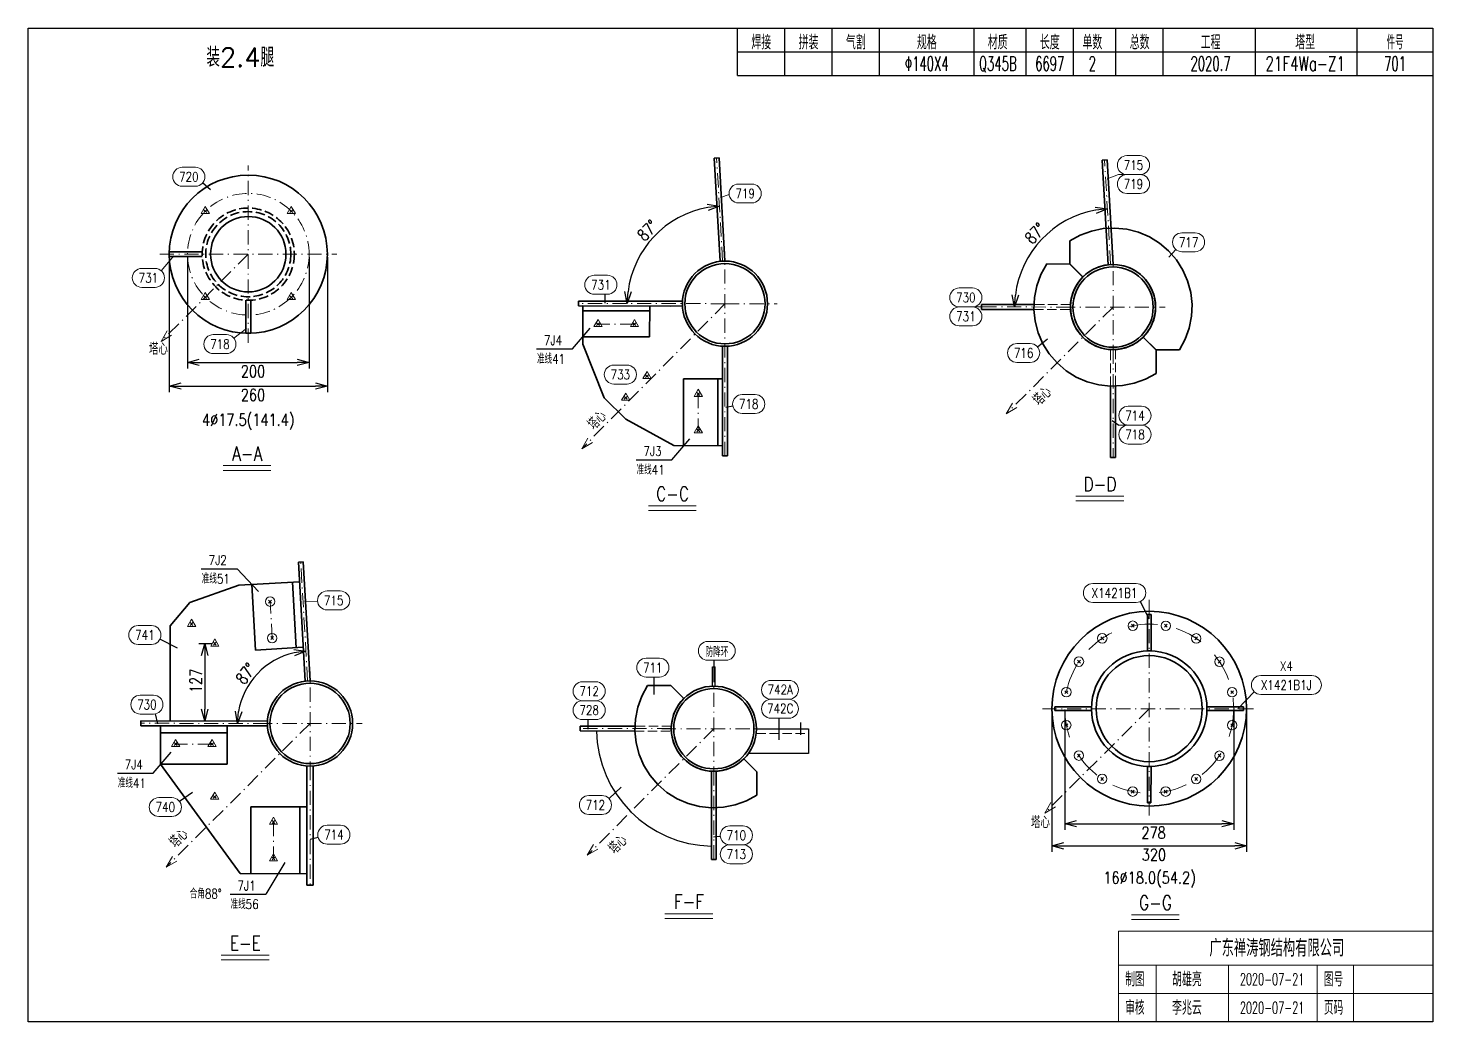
# Model space of a CAD drawing. Extents: x 1310 to 15542, y -76 to 8381.
# Drawn here: x 1833.4 to 2130.4, y 2203.8 to 2413.8 of the extents above; entities that cross this region are included whole.
import ezdxf
from ezdxf.enums import TextEntityAlignment as Align

# ---------------------------------------------------------------- set-up
doc = ezdxf.new("R2010")
doc.units = 0
doc.header["$MEASUREMENT"] = 0
for name, pattern in [('一点画线', [5.2, 3, -1, 0.2, -1]), ('虚线', [2.75, 2, -0.75]), ('长虚线', [10, 6, -4])]:
    doc.linetypes.add(name, pattern=pattern)
doc.layers.get('0').update_dxf_attribs({"linetype": 'CONTINUOUS', "lineweight": 25})
doc.layers.get('Defpoints').update_dxf_attribs({"linetype": 'CONTINUOUS'})
doc.layers.add('4', color=7, linetype='CONTINUOUS', lineweight=25)
doc.layers.add('5', color=7, linetype='CONTINUOUS', lineweight=25)
doc.styles.add('DimFont', font='simplex.shx', dxfattribs={"width": 0.8, "bigfont": 'gbhzfs.shx'})
doc.styles.get("Standard").update_dxf_attribs({"font": 'simplex.shx', "width": 0.7, "height": 3, "bigfont": 'gbhzfs.shx'})
doc.dimstyles.new('DHDxfDimStyleOpen30', dxfattribs={"dimtxt": 2.5, "dimasz": 2.5, "dimexe": 1.25, "dimexo": 0.625, "dimtad": 2, "dimtxsty": 'DimFont', "dimblk": 'OPEN30', "dimblk1": 'OPEN30', "dimblk2": 'OPEN30', "dimcen": 2.5, "dimadec": 0, "dimazin": 0, "dimtfac": 1, "dimtmove": 0, "dimatfit": 3, "dimfxl": 0, "dimarcsym": 0})

# ---------------------------------------------------------------- blocks, each defined once
blk = doc.blocks.new('板孔17.5')
at = {"layer": '5', "color": 7, "linetype": 'Continuous', "lineweight": 13}
for p, q in [((0, 1), (-0.866, -0.5)), ((-0.3, -0.3), (0.3, 0.3)), ((0.3, -0.3), (-0.3, 0.3)), ((0.866, -0.5), (0, 1)), ((-0.866, -0.5), (0.866, -0.5))]:
    blk.add_line(p, q, dxfattribs=at)
at = {"layer": '5', "color": 7, "linetype": 'Continuous', "lineweight": 0}
blk.add_circle((0, 0), 0.1, dxfattribs=at)
blk = doc.blocks.new('_OPEN30')
at = {"color": 0, "linetype": 'ByBlock', "lineweight": -2}
for p, q in [((-1, 0.27), (0, 0)), ((0, 0), (-1, -0.27)), ((0, 0), (-1, 0))]:
    blk.add_line(p, q, dxfattribs=at)
blk = doc.blocks.new('*D154')
at = {"layer": '5', "color": 134, "linetype": 'Continuous', "lineweight": -2}
for p, q in [((1863.26, 2365.4), (1863.26, 2336.9)), ((1896.69, 2365.4), (1896.69, 2336.9)), ((1865.76, 2338.15), (1894.19, 2338.15))]:
    blk.add_line(p, q, dxfattribs=at)
at = {"layer": 'Defpoints', "color": 0, "linetype": 'Continuous'}
for p in [(1863.26, 2366.02), (1896.69, 2366.02), (1896.69, 2338.15)]:
    blk.add_point(p, dxfattribs=at)
at = {"layer": '5', "color": 134, "linetype": 'Continuous', "lineweight": -2, "xscale": 2.5, "yscale": 2.5, "zscale": 2.5, "rotation": 180}
blk.add_blockref('_OPEN30', (1863.26, 2338.15), dxfattribs=at)
at = {"layer": '5', "color": 134, "linetype": 'Continuous', "lineweight": -2, "xscale": 2.5, "yscale": 2.5, "zscale": 2.5}
blk.add_blockref('_OPEN30', (1896.69, 2338.15), dxfattribs=at)
at = {"layer": '5', "color": 134, "linetype": 'Continuous', "lineweight": 18, "insert": (1880.97, 2336.27), "char_height": 2.5, "attachment_point": 5, "line_spacing_factor": 0.6, "style": 'DimFont'}
blk.add_mtext('260', dxfattribs=at)
blk = doc.blocks.new('*D155')
at = {"layer": '5', "color": 134, "linetype": 'Continuous', "lineweight": -2}
for p, q in [((1867.12, 2365.4), (1867.12, 2341.9)), ((1892.83, 2365.4), (1892.83, 2341.9)), ((1869.62, 2343.15), (1890.33, 2343.15))]:
    blk.add_line(p, q, dxfattribs=at)
at = {"layer": 'Defpoints', "color": 0, "linetype": 'Continuous'}
for p in [(1867.12, 2366.02), (1892.83, 2366.02), (1892.83, 2343.15)]:
    blk.add_point(p, dxfattribs=at)
at = {"layer": '5', "color": 134, "linetype": 'Continuous', "lineweight": -2, "xscale": 2.5, "yscale": 2.5, "zscale": 2.5, "rotation": 180}
blk.add_blockref('_OPEN30', (1867.12, 2343.15), dxfattribs=at)
at = {"layer": '5', "color": 134, "linetype": 'Continuous', "lineweight": -2, "xscale": 2.5, "yscale": 2.5, "zscale": 2.5}
blk.add_blockref('_OPEN30', (1892.83, 2343.15), dxfattribs=at)
at = {"layer": '5', "color": 134, "linetype": 'Continuous', "lineweight": 18, "insert": (1880.97, 2341.27), "char_height": 2.5, "attachment_point": 5, "line_spacing_factor": 0.6, "style": 'DimFont'}
blk.add_mtext('200', dxfattribs=at)
blk = doc.blocks.new('板孔默认')
at = {"layer": '5', "color": 7, "linetype": 'Continuous', "lineweight": 13}
for p, q in [((-0.3, -0.3), (0.3, 0.3)), ((0.3, -0.3), (-0.3, 0.3))]:
    blk.add_line(p, q, dxfattribs=at)
blk.add_circle((0, 0), 1, dxfattribs=at)
blk = doc.blocks.new('*D156')
at = {"layer": '5', "color": 134, "linetype": 'Continuous', "lineweight": -2}
for p, q in [((2049.88, 2269.36), (2049.88, 2239.75)), ((2091.02, 2269.36), (2091.02, 2239.75)), ((2052.38, 2241), (2088.52, 2241))]:
    blk.add_line(p, q, dxfattribs=at)
at = {"layer": 'Defpoints', "color": 0, "linetype": 'Continuous'}
for p in [(2049.88, 2269.99), (2091.02, 2269.99), (2091.02, 2241)]:
    blk.add_point(p, dxfattribs=at)
at = {"layer": '5', "color": 134, "linetype": 'Continuous', "lineweight": -2, "xscale": 2.5, "yscale": 2.5, "zscale": 2.5, "rotation": 180}
blk.add_blockref('_OPEN30', (2049.88, 2241), dxfattribs=at)
at = {"layer": '5', "color": 134, "linetype": 'Continuous', "lineweight": -2, "xscale": 2.5, "yscale": 2.5, "zscale": 2.5}
blk.add_blockref('_OPEN30', (2091.02, 2241), dxfattribs=at)
at = {"layer": '5', "color": 134, "linetype": 'Continuous', "lineweight": 18, "insert": (2071.44, 2239.13), "char_height": 2.5, "attachment_point": 5, "line_spacing_factor": 0.6, "style": 'DimFont'}
blk.add_mtext('320', dxfattribs=at)
blk = doc.blocks.new('*D157')
at = {"layer": '5', "color": 134, "linetype": 'Continuous', "lineweight": -2}
for p, q in [((2052.58, 2269.36), (2052.58, 2244.41)), ((2088.32, 2269.36), (2088.32, 2244.41)), ((2055.08, 2245.66), (2085.82, 2245.66))]:
    blk.add_line(p, q, dxfattribs=at)
at = {"layer": 'Defpoints', "color": 0, "linetype": 'Continuous'}
for p in [(2052.58, 2269.99), (2088.32, 2269.99), (2088.32, 2245.66)]:
    blk.add_point(p, dxfattribs=at)
at = {"layer": '5', "color": 134, "linetype": 'Continuous', "lineweight": -2, "xscale": 2.5, "yscale": 2.5, "zscale": 2.5, "rotation": 180}
blk.add_blockref('_OPEN30', (2052.58, 2245.66), dxfattribs=at)
at = {"layer": '5', "color": 134, "linetype": 'Continuous', "lineweight": -2, "xscale": 2.5, "yscale": 2.5, "zscale": 2.5}
blk.add_blockref('_OPEN30', (2088.32, 2245.66), dxfattribs=at)
at = {"layer": '5', "color": 134, "linetype": 'Continuous', "lineweight": 18, "insert": (2071.37, 2243.79), "char_height": 2.5, "attachment_point": 5, "line_spacing_factor": 0.6, "style": 'DimFont'}
blk.add_mtext('278', dxfattribs=at)
blk = doc.blocks.new('板孔21.5')
at = {"layer": '5', "color": 7, "linetype": 'Continuous', "lineweight": 13}
for p, q in [((-0.3, -0.3), (0.3, 0.3)), ((0.3, -0.3), (-0.3, 0.3))]:
    blk.add_line(p, q, dxfattribs=at)
blk.add_circle((0, 0), 1, dxfattribs=at)
blk = doc.blocks.new('*D158')
at = {"layer": '5', "color": 134, "linetype": 'Continuous', "lineweight": -2}
for p, q in [((1872.26, 2283.72), (1869.53, 2283.72)), ((1870.78, 2281.22), (1870.77, 2269.9)), ((1864.07, 2267.41), (1872.02, 2267.4))]:
    blk.add_line(p, q, dxfattribs=at)
at = {"layer": 'Defpoints', "color": 0, "linetype": 'Continuous'}
for p in [(1872.89, 2283.72), (1863.45, 2267.41), (1870.77, 2267.4)]:
    blk.add_point(p, dxfattribs=at)
at = {"layer": '5', "color": 134, "linetype": 'Continuous', "lineweight": -2, "xscale": 2.5, "yscale": 2.5, "zscale": 2.5}
for p, rotation in [((1870.78, 2283.72), 89.93272729081424), ((1870.77, 2267.4), 269.9327272908143)]:
    blk.add_blockref('_OPEN30', p, dxfattribs=dict(at, rotation=rotation))
at = {"layer": '5', "color": 134, "linetype": 'Continuous', "lineweight": 18, "insert": (1868.9, 2275.86), "char_height": 2.5, "attachment_point": 5, "rotation": 89.9327, "line_spacing_factor": 0.6, "style": 'DimFont'}
blk.add_mtext('127', dxfattribs=at)
blk = doc.blocks.new('*D341')
at = {"color": 0, "linetype": 'Continuous', "lineweight": -2}
blk.add_arc((1980.76, 2355.57), 20.66, 100.2085, 172.9937, dxfattribs=at)
at = {"layer": 'Defpoints', "color": 0, "linetype": 'Continuous'}
for p in [(1979, 2386.34), (1969.76, 2373.05), (1980.24, 2364.55), (1949.77, 2355.6), (1980.76, 2355.57)]:
    blk.add_point(p, dxfattribs=at)
at = {"color": 0, "linetype": 'Continuous', "lineweight": -2, "xscale": 2.5, "yscale": 2.5, "zscale": 2.5}
for p, rotation in [((1979.58, 2376.19), 6.73897821692662), ((1960.1, 2355.59), 266.4632193103536)]:
    blk.add_blockref('_OPEN30', p, dxfattribs=dict(at, rotation=rotation))
at = {"color": 0, "linetype": 'Continuous', "insert": (1964.39, 2371.05), "char_height": 2.5, "attachment_point": 5, "rotation": 46.6011, "style": 'DimFont'}
blk.add_mtext('87°', dxfattribs=at)
blk = doc.blocks.new('*D342')
at = {"color": 0, "linetype": 'Continuous', "lineweight": -2}
blk.add_arc((2062.79, 2354.85), 20.8, 100.1607, 173.0415, dxfattribs=at)
at = {"layer": 'Defpoints', "color": 0, "linetype": 'Continuous'}
for p in [(2061.02, 2385.94), (2051.72, 2372.46), (2062.28, 2363.84), (2035, 2354.88), (2053.79, 2354.86)]:
    blk.add_point(p, dxfattribs=at)
at = {"color": 0, "linetype": 'Continuous', "lineweight": -2, "xscale": 2.5, "yscale": 2.5, "zscale": 2.5}
for p, rotation in [((2061.61, 2375.62), 6.715071697973007), ((2041.99, 2354.88), 266.4871258293036)]:
    blk.add_blockref('_OPEN30', p, dxfattribs=dict(at, rotation=rotation))
at = {"color": 0, "linetype": 'Continuous', "insert": (2046.32, 2370.43), "char_height": 2.5, "attachment_point": 5, "rotation": 46.6011, "style": 'DimFont'}
blk.add_mtext('87°', dxfattribs=at)
blk = doc.blocks.new('*D352')
at = {"color": 0, "linetype": 'Continuous', "lineweight": -2}
blk.add_arc((1893.02, 2266.86), 15.31, 102.6326, 170.5643, dxfattribs=at)
at = {"layer": 'Defpoints', "color": 0, "linetype": 'Continuous'}
for p in [(1891.08, 2301.01), (1884.88, 2279.82), (1892.51, 2275.84), (1857.22, 2266.9), (1884.02, 2266.87)]:
    blk.add_point(p, dxfattribs=at)
at = {"color": 0, "linetype": 'Continuous', "lineweight": -2, "xscale": 2.5, "yscale": 2.5, "zscale": 2.5}
for p, rotation in [((1892.15, 2282.14), 7.948415351866056), ((1877.72, 2266.88), 265.2485017373525)]:
    blk.add_blockref('_OPEN30', p, dxfattribs=dict(at, rotation=rotation))
at = {"color": 0, "linetype": 'Continuous', "insert": (1879.45, 2277.39), "char_height": 2.5, "attachment_point": 5, "rotation": 52.1933, "style": 'DimFont'}
blk.add_mtext('87°', dxfattribs=at)
blk = doc.blocks.new('CTDHK')
at = {"color": 0, "linetype": 'Continuous'}
for p, q in [((0, 210), (297, 210)), ((0, 0), (0, 210)), ((297, 210), (297, 0)), ((297, 0), (0, 0))]:
    blk.add_line(p, q, dxfattribs=at)

msp = doc.modelspace()

# ---------------------------------------------------------------- linework, layer by layer
at = {"color": 0, "linetype": 'Continuous'}
for p, q in [((1872.007, 2379.602), (1870.313, 2381.077)), ((2074.627, 2365.367), (2076.061, 2367.029)), ((1955.392, 2355.666), (1955.392, 2357.567)), ((2048.951, 2348.038), (2046.861, 2346.39)), ((1980.917, 2333.682), (1982.406, 2333.975)), ((2062.61, 2330.865), (2064.023, 2329.913)), ((2070.401, 2288.88), (2068.587, 2292.641)), ((1865.031, 2282.752), (1861.291, 2284.652)), ((1978.095, 2274.755), (1978.095, 2278.827)), ((1978.095, 2278.827), (1978.695, 2278.827)), ((1978.442, 2278.442), (1978.442, 2280.205)), ((1978.695, 2274.755), (1978.695, 2278.827)), ((1965.798, 2272.982), (1965.798, 2276.665)), ((2089.185, 2269.96), (2092.657, 2273.55)), ((1860.834, 2266.818), (1860.373, 2268.894)), ((1951.833, 2265.686), (1951.833, 2267.673)), ((1992.181, 2263.374), (1992.181, 2267.973)), ((1996.71, 2267.071), (1996.71, 2264.44)), ((1987.395, 2265.755), (1998.422, 2265.755)), ((1998.422, 2265.755), (1998.422, 2260.495)), ((1998.422, 2260.495), (1985.698, 2260.495)), ((1868.18, 2252.296), (1865.464, 2250.359)), ((1958.839, 2253.367), (1956.24, 2250.985)), ((1893.036, 2242.406), (1894.736, 2242.849)), ((1978.361, 2242.926), (1979.774, 2243.05))]:
    msp.add_line(p, q, dxfattribs=at)
at = {"color": 4, "linetype": 'Continuous'}
for p, q in [((1948.513, 2345.995), (1952.279, 2350.398)), ((1940.924, 2345.995), (1948.513, 2345.995)), ((1969.548, 2322.578), (1973.314, 2326.981)), ((1961.958, 2322.578), (1969.548, 2322.578)), ((1870.036, 2299.542), (1877.625, 2299.542)), ((1877.625, 2299.542), (1882.161, 2294.76)), ((1859.881, 2256.367), (1863.647, 2260.77)), ((1852.292, 2256.367), (1859.881, 2256.367)), ((1887.722, 2237.448), (1883.715, 2230.769)), ((1876.126, 2230.769), (1883.715, 2230.769))]:
    msp.add_line(p, q, dxfattribs=at)
at = {"color": 0, "linetype": 'Continuous'}
msp.add_arc((1978.395, 2265.755), 24.818, 181.12009, 268.81264, dxfattribs=at)
at = {"layer": '4', "color": 1, "linetype": 'Continuous', "lineweight": 25}
for p, q in [((1983.422, 2403.801), (1983.422, 2413.801)), ((1993.422, 2403.801), (1993.422, 2413.801)), ((2003.422, 2403.801), (2003.422, 2413.801)), ((2013.422, 2403.801), (2013.422, 2413.801)), ((2033.422, 2403.801), (2033.422, 2413.801)), ((2044.422, 2403.801), (2044.422, 2413.801)), ((2054.422, 2403.801), (2054.422, 2413.801)), ((2063.422, 2403.801), (2063.422, 2413.801)), ((2073.422, 2403.801), (2073.422, 2413.801)), ((2092.922, 2403.801), (2092.922, 2413.801)), ((2114.422, 2403.801), (2114.422, 2413.801)), ((1983.422, 2408.801), (2130.422, 2408.801)), ((1983.422, 2403.801), (2130.422, 2403.801))]:
    msp.add_line(p, q, dxfattribs=at)
at = {"layer": '4', "color": 1, "linetype": 'Continuous', "lineweight": 18}
for p, q in [((2063.922, 2223.001), (2130.422, 2223.001)), ((2063.922, 2203.801), (2063.922, 2223.001)), ((2063.922, 2215.801), (2130.422, 2215.801)), ((2071.922, 2203.801), (2071.922, 2215.801)), ((2087.222, 2203.801), (2087.222, 2215.801)), ((2105.922, 2203.801), (2105.922, 2215.801)), ((2113.622, 2203.801), (2113.622, 2215.801)), ((2063.922, 2209.801), (2130.422, 2209.801))]:
    msp.add_line(p, q, dxfattribs=at)
msp.add_lwpolyline([(1833.422, 2413.801), (1833.422, 2203.801), (2130.422, 2203.801), (2130.422, 2413.801)], close=True, dxfattribs=at)
at = {"layer": '5', "color": 7, "linetype": 'Continuous', "lineweight": 35}
for p, q in [((1979.511, 2386.371), (1978.484, 2386.313)), ((1978.484, 2386.313), (1979.729, 2364.523)), ((1980.755, 2364.581), (1979.511, 2386.371)), ((2061.529, 2385.972), (2060.502, 2385.914)), ((2060.502, 2385.914), (2061.765, 2363.807)), ((2062.792, 2363.866), (2061.529, 2385.972)), ((2055.845, 2370.053), (2058.213, 2370.926)), ((2058.213, 2370.926), (2060.686, 2371.432)), ((2060.686, 2371.432), (2063.207, 2371.56)), ((2063.207, 2371.56), (2065.719, 2371.307)), ((2065.719, 2371.307), (2068.163, 2370.678)), ((2068.163, 2370.678), (2070.486, 2369.689)), ((2053.635, 2368.833), (2055.845, 2370.053)), ((2053.658, 2363.899), (2053.635, 2368.833)), ((2070.486, 2369.689), (2072.633, 2368.361)), ((2072.633, 2368.361), (2074.555, 2366.725)), ((1863.257, 2365.528), (1863.259, 2366.557)), ((1870.24, 2365.52), (1863.257, 2365.528)), ((1863.259, 2366.557), (1870.241, 2366.549)), ((1979.729, 2364.523), (1980.755, 2364.581)), ((2074.555, 2366.725), (2076.209, 2364.818)), ((2076.209, 2364.818), (2077.557, 2362.684)), ((2046.7, 2359.371), (2047.565, 2361.743)), ((2047.565, 2361.743), (2048.777, 2363.959)), ((2048.777, 2363.959), (2053.711, 2363.953)), ((2056.398, 2361.185), (2053.658, 2363.899)), ((2053.711, 2363.953), (2056.435, 2361.222)), ((2056.435, 2361.222), (2055.556, 2360.203)), ((2057.413, 2362.067), (2056.398, 2361.185)), ((2058.549, 2362.788), (2057.413, 2362.067)), ((2059.779, 2363.332), (2058.549, 2362.788)), ((2061.077, 2363.686), (2059.779, 2363.332)), ((2062.413, 2363.843), (2061.077, 2363.686)), ((2061.765, 2363.807), (2062.792, 2363.866)), ((2063.757, 2363.799), (2062.413, 2363.843)), ((2065.08, 2363.555), (2063.757, 2363.799)), ((2066.352, 2363.117), (2065.08, 2363.555)), ((2067.544, 2362.494), (2066.352, 2363.117)), ((2068.63, 2361.7), (2067.544, 2362.494)), ((2069.586, 2360.753), (2068.63, 2361.7)), ((2077.557, 2362.684), (2078.568, 2360.371)), ((2046.203, 2356.895), (2046.7, 2359.371)), ((2054.839, 2359.065), (2054.3, 2357.832)), ((2055.556, 2360.203), (2054.839, 2359.065)), ((2070.39, 2359.675), (2069.586, 2360.753)), ((2071.024, 2358.489), (2070.39, 2359.675)), ((2071.474, 2357.221), (2071.024, 2358.489)), ((2078.568, 2360.371), (2079.22, 2357.932)), ((1879.458, 2356.291), (1879.458, 2349.309)), ((1880.487, 2349.309), (1880.487, 2356.291)), ((1949.772, 2356.117), (1949.77, 2355.089)), ((1971.756, 2356.091), (1949.772, 2356.117)), ((2035.002, 2355.398), (2035.001, 2354.369)), ((2046.132, 2355.385), (2035.002, 2355.398)), ((2046.084, 2354.372), (2046.203, 2356.895)), ((2053.95, 2356.532), (2053.798, 2355.195)), ((2054.3, 2357.832), (2053.95, 2356.532)), ((2071.73, 2355.901), (2071.474, 2357.221)), ((2071.787, 2354.557), (2071.73, 2355.901)), ((2079.22, 2357.932), (2079.496, 2355.423)), ((2079.496, 2355.423), (2079.392, 2352.901)), ((1949.77, 2355.089), (1971.755, 2355.063)), ((1969.187, 2355.066), (1950.703, 2355.088)), ((1950.703, 2355.088), (1950.703, 2347.006)), ((1950.703, 2354.088), (1964.845, 2354.071)), ((1964.847, 2355.071), (1964.832, 2348.562)), ((2035.001, 2354.369), (2046.086, 2354.356)), ((2046.347, 2351.86), (2046.084, 2354.372)), ((2053.798, 2355.195), (2053.848, 2353.851)), ((2053.848, 2353.851), (2054.097, 2352.528)), ((2054.097, 2352.528), (2054.54, 2351.258)), ((2071.301, 2351.918), (2071.643, 2353.219)), ((2071.643, 2353.219), (2071.787, 2354.557)), ((2079.392, 2352.901), (2078.909, 2350.424)), ((1879.458, 2349.309), (1880.487, 2349.309)), ((2046.985, 2349.417), (2046.347, 2351.86)), ((2047.984, 2347.098), (2046.985, 2349.417)), ((2054.54, 2351.258), (2055.168, 2350.068)), ((2055.168, 2350.068), (2055.966, 2348.984)), ((2069.186, 2348.517), (2070.058, 2349.541)), ((2070.058, 2349.541), (2070.768, 2350.683)), ((2070.768, 2350.683), (2071.301, 2351.918)), ((2078.909, 2350.424), (2078.059, 2348.047)), ((1950.703, 2348.579), (1964.832, 2348.562)), ((1950.703, 2347.006), (1955.227, 2335.663)), ((1980.241, 2323.409), (1980.241, 2346.567)), ((1981.27, 2346.567), (1981.27, 2323.409)), ((2049.321, 2344.955), (2047.984, 2347.098)), ((2055.966, 2348.984), (2056.917, 2348.032)), ((2056.917, 2348.032), (2058, 2347.233)), ((2058, 2347.233), (2059.189, 2346.603)), ((2059.189, 2346.603), (2060.459, 2346.158)), ((2064.463, 2346.007), (2065.763, 2346.355)), ((2065.763, 2346.355), (2066.996, 2346.893)), ((2066.996, 2346.893), (2068.136, 2347.609)), ((2068.136, 2347.609), (2069.156, 2348.487)), ((2069.156, 2348.487), (2071.883, 2345.759)), ((2071.926, 2345.802), (2069.186, 2348.517)), ((2078.059, 2348.047), (2076.86, 2345.826)), ((1980.241, 2325.559), (1980.241, 2343.999)), ((2050.966, 2343.039), (2049.321, 2344.955)), ((2060.459, 2346.158), (2061.781, 2345.908)), ((2061.781, 2345.908), (2063.126, 2345.857)), ((2063.126, 2345.857), (2064.463, 2346.007)), ((2071.883, 2345.759), (2071.883, 2340.825)), ((2076.86, 2345.826), (2071.926, 2345.802)), ((2052.881, 2341.392), (2050.966, 2343.039)), ((2055.021, 2340.053), (2052.881, 2341.392)), ((2071.883, 2340.825), (2069.666, 2339.616)), ((1971.97, 2339.696), (1980.241, 2339.706)), ((1971.97, 2325.569), (1971.97, 2339.696)), ((1979.241, 2325.561), (1979.241, 2339.705)), ((2057.339, 2339.051), (2055.021, 2340.053)), ((2059.782, 2338.41), (2057.339, 2339.051)), ((2062.293, 2338.144), (2059.782, 2338.41)), ((2062.277, 2323.07), (2062.277, 2338.146)), ((2064.816, 2338.26), (2062.293, 2338.144)), ((2063.306, 2338.19), (2063.306, 2323.07)), ((2067.293, 2338.754), (2064.816, 2338.26)), ((2069.666, 2339.616), (2067.293, 2338.754)), ((1955.227, 2335.663), (1959.8, 2331.145)), ((1959.8, 2331.145), (1969.975, 2325.571)), ((1969.975, 2325.571), (1980.241, 2325.559)), ((1981.27, 2323.409), (1980.241, 2323.409)), ((2063.306, 2323.07), (2062.277, 2323.07)), ((1891.59, 2301.038), (1890.563, 2300.98)), ((1890.563, 2300.98), (1891.998, 2275.814)), ((1893.025, 2275.872), (1891.59, 2301.038)), ((1867.603, 2292.402), (1877.946, 2296.101)), ((1877.946, 2296.101), (1890.8, 2296.824)), ((1880.699, 2296.256), (1881.491, 2282.379)), ((1889.302, 2296.74), (1890.093, 2282.877)), ((1863.456, 2287.497), (1867.603, 2292.402)), ((2070.073, 2289.916), (2070.068, 2282.202)), ((2070.844, 2289.916), (2070.073, 2289.916)), ((2070.84, 2282.202), (2070.844, 2289.916)), ((1863.449, 2267.406), (1863.456, 2287.497)), ((1881.491, 2282.379), (1891.59, 2282.963)), ((2070.068, 2282.202), (2070.84, 2282.202)), ((1962.304, 2270.275), (1963.168, 2272.648)), ((1963.168, 2272.648), (1964.381, 2274.863)), ((1964.381, 2274.863), (1969.315, 2274.857)), ((1969.315, 2274.857), (1972.039, 2272.127)), ((1972.039, 2272.127), (1971.16, 2271.108)), ((1961.807, 2267.799), (1962.304, 2270.275)), ((1970.443, 2269.969), (1969.903, 2268.736)), ((1971.16, 2271.108), (1970.443, 2269.969)), ((2050.518, 2269.614), (2050.519, 2270.385)), ((2058.232, 2269.609), (2050.518, 2269.614)), ((2050.519, 2270.385), (2058.233, 2270.381)), ((2058.233, 2270.381), (2058.232, 2269.609)), ((2090.376, 2270.362), (2082.661, 2270.366)), ((2082.661, 2270.366), (2082.661, 2269.595)), ((2082.661, 2269.595), (2090.375, 2269.59)), ((2090.375, 2269.59), (2090.376, 2270.362)), ((1857.223, 2267.414), (1857.222, 2266.385)), ((1857.222, 2266.385), (1884.023, 2266.354)), ((1884.025, 2267.382), (1857.223, 2267.414)), ((1861.396, 2258.272), (1861.396, 2266.38)), ((1875.521, 2258.255), (1875.54, 2266.364)), ((1950.125, 2266.311), (1950.124, 2265.282)), ((1961.736, 2266.289), (1950.125, 2266.311)), ((1961.688, 2265.277), (1961.807, 2267.799)), ((1969.554, 2267.437), (1969.402, 2266.1)), ((1969.903, 2268.736), (1969.554, 2267.437)), ((1861.396, 2264.88), (1875.536, 2264.864)), ((1950.124, 2265.282), (1961.69, 2265.261)), ((1961.951, 2262.765), (1961.688, 2265.277)), ((1969.402, 2266.1), (1969.451, 2264.755)), ((1969.451, 2264.755), (1969.7, 2263.433)), ((1969.7, 2263.433), (1970.144, 2262.162)), ((1962.589, 2260.322), (1961.951, 2262.765)), ((1963.588, 2258.002), (1962.589, 2260.322)), ((1970.144, 2262.162), (1970.772, 2260.972)), ((1970.772, 2260.972), (1971.57, 2259.889)), ((1878.233, 2235.137), (1861.396, 2258.272)), ((1861.396, 2258.272), (1875.521, 2258.255)), ((1892.381, 2232.7), (1892.381, 2257.857)), ((1893.667, 2257.857), (1893.667, 2232.7)), ((1964.925, 2255.86), (1963.588, 2258.002)), ((1971.57, 2259.889), (1972.521, 2258.937)), ((1972.521, 2258.937), (1973.603, 2258.137)), ((1973.603, 2258.137), (1974.793, 2257.508)), ((1974.793, 2257.508), (1976.063, 2257.063)), ((1980.067, 2256.912), (1981.366, 2257.26)), ((1981.366, 2257.26), (1982.6, 2257.798)), ((1982.6, 2257.798), (1983.739, 2258.514)), ((1983.739, 2258.514), (1984.759, 2259.391)), ((1984.759, 2259.391), (1987.487, 2256.664)), ((2070.05, 2250.059), (2070.054, 2257.774)), ((2070.054, 2257.774), (2070.826, 2257.773)), ((2070.826, 2257.773), (2070.821, 2250.059)), ((1892.381, 2255.298), (1892.381, 2235.121)), ((1966.57, 2253.944), (1964.925, 2255.86)), ((1976.063, 2257.063), (1977.385, 2256.812)), ((1977.385, 2256.812), (1978.729, 2256.762)), ((1977.881, 2256.755), (1977.881, 2238.104)), ((1978.91, 2256.755), (1977.881, 2256.755)), ((1978.729, 2256.762), (1980.067, 2256.912)), ((1978.91, 2238.104), (1978.91, 2256.755)), ((1987.487, 2256.664), (1987.487, 2251.73)), ((1968.484, 2252.297), (1966.57, 2253.944)), ((1970.625, 2250.957), (1968.484, 2252.297)), ((1987.487, 2251.73), (1985.27, 2250.52)), ((1892.381, 2249.272), (1880.491, 2249.258)), ((1880.491, 2249.258), (1880.491, 2235.14)), ((1890.881, 2249.27), (1890.881, 2235.121)), ((1972.943, 2249.955), (1970.625, 2250.957)), ((1975.386, 2249.314), (1972.943, 2249.955)), ((1977.897, 2249.049), (1975.386, 2249.314)), ((1980.42, 2249.164), (1977.897, 2249.049)), ((1982.896, 2249.659), (1980.42, 2249.164)), ((1985.27, 2250.52), (1982.896, 2249.659)), ((2070.821, 2250.059), (2070.05, 2250.059)), ((1977.881, 2238.104), (1978.91, 2238.104)), ((1892.381, 2235.121), (1878.233, 2235.137)), ((1893.667, 2232.7), (1892.381, 2232.7))]:
    msp.add_line(p, q, dxfattribs=at)
at = {"layer": '5', "color": 1, "linetype": '一点画线', "lineweight": 18}
for p, q in [((1980.242, 2364.552), (1978.997, 2386.342)), ((2062.278, 2363.836), (2061.016, 2385.943)), ((1879.972, 2347.309), (1879.972, 2384.737)), ((1861.258, 2366.023), (1898.687, 2366.023)), ((1879.972, 2366.023), (1861.527, 2347.6)), ((1980.755, 2323.409), (1980.755, 2366.567)), ((2062.792, 2343.851), (2062.792, 2365.851)), ((1980.755, 2355.567), (1949.771, 2355.603)), ((1980.755, 2355.567), (1950.476, 2324.922)), ((1980.755, 2355.567), (1991.755, 2355.567)), ((2053.792, 2354.861), (2035.001, 2354.883)), ((2062.792, 2354.851), (2040.23, 2332.316)), ((2051.792, 2354.851), (2073.792, 2354.851)), ((1861.527, 2347.6), (1862.823, 2349.84)), ((1861.527, 2347.6), (1862.823, 2349.84)), ((1961.626, 2351.233), (1953.916, 2351.242)), ((1861.527, 2347.6), (1863.77, 2348.892)), ((1861.527, 2347.6), (1863.77, 2348.892)), ((2062.792, 2345.851), (2062.792, 2323.07)), ((1975.114, 2336.488), (1975.114, 2328.778)), ((2040.23, 2332.316), (2041.526, 2334.556)), ((2040.23, 2332.316), (2041.526, 2334.556)), ((2040.23, 2332.316), (2042.472, 2333.609)), ((2040.23, 2332.316), (2042.472, 2333.609)), ((1950.476, 2324.922), (1951.772, 2327.162)), ((1950.476, 2324.922), (1951.772, 2327.162)), ((1950.476, 2324.922), (1952.718, 2326.214)), ((1950.476, 2324.922), (1952.718, 2326.214)), ((1892.511, 2275.843), (1891.076, 2301.009)), ((1885.019, 2284.912), (1884.58, 2292.612)), ((2070.447, 2247.416), (2070.447, 2292.559)), ((1978.395, 2254.755), (1978.395, 2278.827)), ((1893.024, 2255.857), (1893.024, 2277.857)), ((2047.876, 2269.988), (2093.018, 2269.988)), ((2070.447, 2269.988), (2048.372, 2247.939)), ((1884.024, 2266.868), (1857.223, 2266.899)), ((1893.024, 2266.857), (1862.623, 2236.492)), ((1882.024, 2266.857), (1904.024, 2266.857)), ((1969.395, 2265.766), (1950.125, 2265.797)), ((1978.395, 2265.755), (1951.628, 2239.019)), ((1967.395, 2265.755), (1987.395, 2265.755)), ((1872.319, 2262.499), (1864.609, 2262.508)), ((1893.024, 2257.857), (1893.024, 2232.7)), ((1978.395, 2256.755), (1978.395, 2238.104)), ((2048.372, 2247.939), (2049.668, 2250.18)), ((2048.372, 2247.939), (2049.668, 2250.18)), ((2048.372, 2247.939), (2050.615, 2249.232)), ((2048.372, 2247.939), (2050.615, 2249.232)), ((1885.301, 2246.051), (1885.301, 2238.341)), ((1951.628, 2239.019), (1952.923, 2241.26)), ((1951.628, 2239.019), (1952.923, 2241.26)), ((1951.628, 2239.019), (1953.87, 2240.312)), ((1951.628, 2239.019), (1953.87, 2240.312)), ((1862.623, 2236.492), (1863.919, 2238.733)), ((1862.623, 2236.492), (1863.919, 2238.733)), ((1862.623, 2236.492), (1864.865, 2237.785)), ((1862.623, 2236.492), (1864.865, 2237.785))]:
    msp.add_line(p, q, dxfattribs=at)
at = {"layer": '5', "color": 1, "linetype": 'Continuous', "lineweight": 18}
for p, q in [((2065.713, 2386.855), (2068.513, 2386.855)), ((1866.005, 2384.39), (1868.805, 2384.39)), ((2061.587, 2381.975), (2063.928, 2382.855)), ((2063.928, 2382.855), (2068.513, 2382.855)), ((2065.713, 2382.855), (2068.513, 2382.855)), ((1866.005, 2380.39), (1868.805, 2380.39)), ((1983.624, 2380.858), (1986.424, 2380.858)), ((1979.82, 2377.982), (1981.634, 2378.664)), ((1983.624, 2376.858), (1986.424, 2376.858)), ((2065.713, 2378.855), (2068.513, 2378.855)), ((2077.367, 2370.544), (2080.167, 2370.544)), ((1864.249, 2365.659), (1861.567, 2362.534)), ((2077.367, 2366.544), (2080.167, 2366.544)), ((1857.456, 2363.023), (1860.256, 2363.023)), ((1955.916, 2361.567), (1953.116, 2361.567)), ((1857.456, 2359.023), (1860.256, 2359.023)), ((2030.282, 2358.883), (2033.082, 2358.883)), ((1955.916, 2357.567), (1953.116, 2357.567)), ((2030.282, 2354.883), (2033.082, 2354.883)), ((2030.282, 2354.883), (2035.001, 2354.883)), ((1879.59, 2350.3), (1876.943, 2348.261)), ((2030.282, 2350.883), (2033.082, 2350.883)), ((1872.572, 2349.023), (1875.372, 2349.023)), ((2042.491, 2347.151), (2045.291, 2347.151)), ((1872.572, 2345.023), (1875.372, 2345.023)), ((1957.247, 2342.591), (1960.047, 2342.591)), ((2042.491, 2343.151), (2045.291, 2343.151)), ((1957.247, 2338.591), (1960.047, 2338.591)), ((1984.368, 2336.361), (1987.168, 2336.361)), ((1984.368, 2332.361), (1987.168, 2332.361)), ((2066.023, 2333.913), (2068.823, 2333.913)), ((2064.023, 2329.913), (2068.823, 2329.913)), ((2066.023, 2329.913), (2068.823, 2329.913)), ((2066.023, 2325.913), (2068.823, 2325.913)), ((2058.518, 2296.442), (2067.718, 2296.442)), ((1896.624, 2294.857), (1899.424, 2294.857)), ((2070.447, 2289.559), (2070.447, 2292.988)), ((1891.893, 2292.736), (1894.633, 2292.664)), ((1896.624, 2290.857), (1899.424, 2290.857)), ((2058.518, 2292.442), (2067.718, 2292.442)), ((1856.707, 2287.557), (1859.507, 2287.557)), ((1977.128, 2284.205), (1980.928, 2284.205)), ((1856.707, 2283.557), (1859.507, 2283.557)), ((1964.096, 2280.665), (1966.896, 2280.665)), ((1977.128, 2280.205), (1980.928, 2280.205)), ((1950.643, 2275.673), (1953.443, 2275.673)), ((1964.096, 2276.665), (1966.896, 2276.665)), ((1990.475, 2275.973), (1994.275, 2275.973)), ((2094.047, 2276.988), (2104.847, 2276.988)), ((1857.138, 2272.846), (1859.938, 2272.846)), ((2094.047, 2272.988), (2104.847, 2272.988)), ((1950.643, 2271.673), (1953.443, 2271.673)), ((1950.643, 2271.673), (1953.443, 2271.673)), ((1990.475, 2271.973), (1994.275, 2271.973)), ((1990.475, 2271.973), (1994.275, 2271.973)), ((1857.138, 2268.846), (1859.938, 2268.846)), ((1950.643, 2267.673), (1953.443, 2267.673)), ((1990.475, 2267.973), (1994.275, 2267.973)), ((1951.966, 2251.634), (1954.766, 2251.634)), ((1861.036, 2251.198), (1863.836, 2251.198)), ((1861.036, 2247.198), (1863.836, 2247.198)), ((1896.671, 2245.353), (1899.471, 2245.353)), ((1951.966, 2247.634), (1954.766, 2247.634)), ((1981.767, 2245.224), (1984.567, 2245.224)), ((1896.671, 2241.353), (1899.471, 2241.353)), ((1981.767, 2241.224), (1984.567, 2241.224)), ((1981.767, 2241.224), (1984.567, 2241.224)), ((1981.767, 2237.224), (1984.567, 2237.224))]:
    msp.add_line(p, q, dxfattribs=at)
at = {"layer": '5', "color": 7, "linetype": '虚线', "lineweight": 18}
for p, q in [((2053.792, 2355.376), (2046.132, 2355.385)), ((2053.791, 2354.347), (2053.792, 2355.376)), ((2046.086, 2354.356), (2053.791, 2354.347)), ((2062.277, 2338.146), (2062.277, 2345.851)), ((2062.277, 2345.851), (2063.306, 2345.851)), ((2063.306, 2345.851), (2063.306, 2338.19)), ((1969.396, 2266.28), (1961.736, 2266.289)), ((1969.395, 2265.252), (1969.396, 2266.28)), ((1961.69, 2265.261), (1969.395, 2265.252)), ((1987.395, 2264.755), (1998.422, 2264.755))]:
    msp.add_line(p, q, dxfattribs=at)
at = {"layer": '5', "color": 2, "linetype": 'Continuous', "lineweight": 18}
for p, q in [((1874.649, 2321.342), (1884.756, 2321.342)), ((1874.649, 2320.342), (1884.756, 2320.342)), ((2054.937, 2314.878), (2065.044, 2314.878)), ((2054.937, 2313.878), (2065.044, 2313.878)), ((1964.583, 2312.831), (1974.69, 2312.831)), ((1964.583, 2311.831), (1974.69, 2311.831)), ((1968.053, 2226.664), (1978.16, 2226.664)), ((1968.053, 2225.664), (1978.16, 2225.664)), ((2066.685, 2226.424), (2076.792, 2226.424)), ((2066.685, 2225.424), (2076.792, 2225.424)), ((1874.247, 2217.903), (1884.354, 2217.903)), ((1874.247, 2216.903), (1884.354, 2216.903))]:
    msp.add_line(p, q, dxfattribs=at)
at = {"layer": '5', "color": 7, "linetype": 'Continuous', "lineweight": 35}
for centre, radius in [((1879.972, 2366.023), 16.714), ((1879.972, 2366.023), 7.971), ((1980.755, 2355.567), 9), ((1980.755, 2355.567), 9), ((1980.755, 2355.567), 8.486), ((1980.755, 2355.567), 8.486), ((2062.792, 2354.851), 9), ((2062.792, 2354.851), 9), ((2062.792, 2354.851), 8.486), ((2062.792, 2354.851), 8.486), ((2070.447, 2269.988), 20.571), ((2070.447, 2269.988), 12.214), ((2070.447, 2269.988), 11.214), ((1893.024, 2266.857), 9), ((1893.024, 2266.857), 9), ((1893.024, 2266.857), 8.486), ((1893.024, 2266.857), 8.486), ((1978.395, 2265.755), 9), ((1978.395, 2265.755), 9), ((1978.395, 2265.755), 8.486), ((1978.395, 2265.755), 8.486)]:
    msp.add_circle(centre, radius, dxfattribs=at)
at = {"layer": '5', "color": 1, "linetype": '一点画线', "lineweight": 18}
msp.add_circle((1879.972, 2366.023), 12.857, dxfattribs=at)
at = {"layer": '5', "color": 7, "linetype": '虚线', "lineweight": 35}
for radius in [9.746, 9, 9]:
    msp.add_circle((1879.972, 2366.023), radius, dxfattribs=at)
at = {"layer": '5', "color": 240, "linetype": '长虚线', "lineweight": 18}
msp.add_circle((2070.447, 2269.988), 17.871, dxfattribs=at)
at = {"layer": '5', "color": 1, "linetype": 'Continuous', "lineweight": 18}
for centre, start, end in [((2065.713, 2384.855), 90, 270), ((2068.513, 2384.855), 270, 90), ((1866.005, 2382.39), 90, 270), ((1868.805, 2382.39), 270, 90), ((2065.713, 2380.855), 90, 270), ((2068.513, 2380.855), 270, 90), ((1983.624, 2378.858), 90, 270), ((1986.424, 2378.858), 270, 90), ((2077.367, 2368.544), 90, 270), ((2080.167, 2368.544), 270, 90), ((1857.456, 2361.023), 90, 270), ((1860.256, 2361.023), 270, 90), ((1953.116, 2359.567), 90, 270), ((1955.916, 2359.567), 270, 90), ((2030.282, 2356.883), 90, 270), ((2033.082, 2356.883), 270, 90), ((2030.282, 2352.883), 90, 270), ((2033.082, 2352.883), 270, 90), ((1872.572, 2347.023), 90, 270), ((1875.372, 2347.023), 270, 90), ((2042.491, 2345.151), 90, 270), ((2045.291, 2345.151), 270, 90), ((1957.247, 2340.591), 90, 270), ((1960.047, 2340.591), 270, 90), ((1984.368, 2334.361), 90, 270), ((1987.168, 2334.361), 270, 90), ((2066.023, 2331.913), 90, 270), ((2068.823, 2331.913), 270, 90), ((2066.023, 2327.913), 90, 270), ((2068.823, 2327.913), 270, 90), ((2058.518, 2294.442), 90, 270), ((2067.718, 2294.442), 270, 90), ((1896.624, 2292.857), 90, 270), ((1899.424, 2292.857), 270, 90), ((1856.707, 2285.557), 90, 270), ((1859.507, 2285.557), 270, 90), ((1977.128, 2282.205), 90, 270), ((1980.928, 2282.205), 270, 90), ((1964.096, 2278.665), 90, 270), ((1966.896, 2278.665), 270, 90), ((1950.643, 2273.673), 90, 270), ((1953.443, 2273.673), 270, 90), ((1990.475, 2273.973), 90, 270), ((1994.275, 2273.973), 270, 90), ((2094.047, 2274.988), 90, 270), ((2104.847, 2274.988), 270, 90), ((1857.138, 2270.846), 90, 270), ((1859.938, 2270.846), 270, 90), ((1950.643, 2269.673), 90, 270), ((1953.443, 2269.673), 270, 90), ((1990.475, 2269.973), 90, 270), ((1994.275, 2269.973), 270, 90), ((1951.966, 2249.634), 90, 270), ((1954.766, 2249.634), 270, 90), ((1861.036, 2249.198), 90, 270), ((1863.836, 2249.198), 270, 90), ((1896.671, 2243.353), 90, 270), ((1899.471, 2243.353), 270, 90), ((1981.767, 2243.224), 90, 270), ((1984.567, 2243.224), 270, 90), ((1981.767, 2239.224), 90, 270), ((1984.567, 2239.224), 270, 90)]:
    msp.add_arc(centre, 2, start, end, dxfattribs=at)

# ---------------------------------------------------------------- block references
at = {"color": 2, "linetype": 'Continuous'}
msp.add_blockref('CTDHK', (1833.422, 2203.801), dxfattribs=at)
at = {"layer": '5', "color": 7, "linetype": 'Continuous', "lineweight": 35}
for name, p in [('板孔17.5', (1870.886, 2375.12)), ('板孔17.5', (1889.069, 2375.109)), ('板孔17.5', (1870.876, 2356.937)), ('板孔17.5', (1889.058, 2356.926)), ('板孔17.5', (1953.916, 2351.242)), ('板孔17.5', (1961.626, 2351.233)), ('板孔17.5', (1964.283, 2340.255)), ('板孔17.5', (1975.114, 2336.488)), ('板孔17.5', (1959.77, 2335.688)), ('板孔17.5', (1975.114, 2328.778)), ('板孔21.5', (1884.58, 2292.612)), ('板孔17.5', (1867.983, 2287.873)), ('板孔默认', (2066.971, 2287.518)), ('板孔默认', (2073.944, 2287.514)), ('板孔17.5', (1872.89, 2283.72)), ('板孔21.5', (1885.019, 2284.912)), ('板孔默认', (2060.527, 2284.853)), ('板孔默认', (2080.385, 2284.841)), ('板孔默认', (2055.593, 2279.925)), ('板孔默认', (2085.312, 2279.908)), ('板孔默认', (2052.921, 2273.485)), ('板孔默认', (2087.977, 2273.464)), ('板孔默认', (2052.917, 2266.511)), ('板孔默认', (2087.973, 2266.491)), ('板孔17.5', (1864.609, 2262.508)), ('板孔17.5', (1872.319, 2262.499)), ('板孔默认', (2055.582, 2260.068)), ('板孔默认', (2085.301, 2260.05)), ('板孔默认', (2060.509, 2255.134)), ('板孔默认', (2080.367, 2255.122)), ('板孔17.5', (1872.87, 2251.348)), ('板孔默认', (2066.95, 2252.462)), ('板孔默认', (2073.923, 2252.458)), ('板孔17.5', (1885.301, 2246.051)), ('板孔17.5', (1885.301, 2238.341))]:
    msp.add_blockref(name, p, dxfattribs=at)

# ---------------------------------------------------------------- texts
at = {"layer": '4', "color": 1, "linetype": 'Continuous', "lineweight": 25}
for s, width, p in [('焊接', 0.7, (1988.422, 2410.801)), ('拼装', 0.7, (1998.422, 2410.801)), ('气割', 0.7, (2008.422, 2410.801)), ('规格', 0.7, (2023.422, 2410.801)), ('材质', 0.7, (2038.422, 2410.801)), ('长度', 0.7, (2049.422, 2410.801)), ('单数', 0.7, (2058.422, 2410.801)), ('总数', 0.7, (2068.422, 2410.801)), ('工程', 0.7, (2083.422, 2410.801)), ('塔型', 0.7, (2103.422, 2410.801)), ('件号', 0.6, (2122.422, 2410.801)), ('Φ140X4', 0.6, (2023.422, 2406.301)), ('Q345B', 0.6, (2038.422, 2406.301)), ('6697', 0.6, (2049.422, 2406.301)), ('2', 0.6, (2058.422, 2406.301)), ('2020.7', 0.6, (2083.422, 2406.301)), ('21F4Wa-Z1', 0.7, (2103.422, 2406.301)), ('701', 0.6, (2122.422, 2406.301))]:
    msp.add_text(s, height=3, dxfattribs=dict(at, width=width)).set_placement(p, align=Align.MIDDLE_CENTER)
at = {"layer": '4', "color": 6, "linetype": 'Continuous', "lineweight": 13}
msp.add_text('装2.4腿', height=4, dxfattribs=at).set_placement((1878.284, 2407.647), align=Align.MIDDLE_CENTER)
at = {"layer": '4', "color": 1, "linetype": 'Continuous', "lineweight": 13}
msp.add_text('广东禅涛钢结构有限公司', height=3.6, dxfattribs=at).set_placement((2097.422, 2219.401), align=Align.MIDDLE_CENTER)
for s, height, width, p in [('制图', 3, 0.8, (2067.422, 2212.801)), ('胡雄亮', 3, 0.7, (2078.422, 2212.801)), ('2020-07-21', 2.5, 0.6, (2096.422, 2212.801)), ('图号', 3, 0.8, (2109.422, 2212.801)), ('审核', 3, 0.8, (2067.422, 2206.801)), ('李兆云', 3, 0.7, (2078.422, 2206.801)), ('2020-07-21', 2.5, 0.6, (2096.422, 2206.801)), ('页码', 3, 0.8, (2109.422, 2206.801))]:
    msp.add_text(s, height=height, dxfattribs=dict(at, width=width)).set_placement(p, align=Align.MIDDLE_CENTER)
at = {"layer": '5', "color": 1, "linetype": 'Continuous', "lineweight": 18, "width": 0.8}
for s, p in [('715', (2067.113, 2384.855)), ('720', (1867.405, 2382.39)), ('719', (1985.024, 2378.858)), ('719', (2067.113, 2380.855)), ('717', (2078.767, 2368.544)), ('731', (1858.856, 2361.023)), ('731', (1954.516, 2359.567)), ('730', (2031.682, 2356.883)), ('731', (2031.682, 2352.883)), ('718', (1873.972, 2347.023)), ('716', (2043.891, 2345.151)), ('733', (1958.647, 2340.591)), ('718', (1985.768, 2334.361)), ('714', (2067.423, 2331.913)), ('718', (2067.423, 2327.913)), ('715', (1898.024, 2292.857)), ('X1421B1', (2063.118, 2294.442)), ('741', (1858.107, 2285.557)), ('防降环', (1979.054, 2281.944)), ('711', (1965.496, 2278.665)), ('X4', (2099.447, 2278.988)), ('742A', (1992.43, 2274.026)), ('X1421B1J', (2099.447, 2274.988)), ('712', (1952.043, 2273.673)), ('730', (1858.538, 2270.846)), ('728', (1952.043, 2269.673)), ('742C', (1992.43, 2270.026)), ('740', (1862.436, 2249.198)), ('712', (1953.366, 2249.634)), ('714', (1898.071, 2243.353)), ('710', (1983.167, 2243.224)), ('713', (1983.167, 2239.224))]:
    msp.add_text(s, height=2, dxfattribs=at).set_placement(p, align=Align.MIDDLE_CENTER)
at = {"layer": '5', "color": 7, "linetype": 'Continuous', "lineweight": 18, "width": 0.8}
for s, p in [('塔心', (1860.972, 2346.023)), ('4%%c17.5(141.4)', (1879.972, 2331.023)), ('塔心', (2047.447, 2245.988)), ('16%%c18.0(54.2)', (2070.523, 2234.274))]:
    msp.add_text(s, height=2.5, dxfattribs=at).set_placement(p, align=Align.MIDDLE_CENTER)
at = {"layer": '5', "color": 4, "linetype": 'Continuous', "lineweight": 18, "width": 0.8}
for s, p in [('7J4', (1944.398, 2347.825)), ('准线41', (1943.989, 2343.883)), ('7J3', (1965.432, 2324.408)), ('准线41', (1965.024, 2320.466)), ('7J2', (1873.51, 2301.371)), ('准线51', (1873.102, 2297.43)), ('7J4', (1855.766, 2258.197)), ('准线41', (1855.357, 2254.255)), ('7J1', (1879.6, 2232.599)), ('合角88%%D', (1870.981, 2230.883)), ('准线56', (1879.191, 2228.657))]:
    msp.add_text(s, height=2, dxfattribs=at).set_placement(p, align=Align.MIDDLE_CENTER)
at = {"layer": '5', "color": 7, "linetype": 'Continuous', "lineweight": 18, "width": 0.8}
for rotation, p in [(44.96636, (2047.787, 2336.067)), (45.34393, (1953.687, 2330.972)), (44.96636, (1865.229, 2242.624)), (44.96636, (1958.08, 2241.325))]:
    msp.add_text('塔心', height=2.5, rotation=rotation, dxfattribs=at).set_placement(p, align=Align.MIDDLE_CENTER)
at = {"layer": '5', "color": 2, "linetype": 'Continuous', "lineweight": 18, "width": 0.8}
for s, p in [('A-A', (1879.747, 2323.895)), ('C-C', (1969.681, 2315.385)), ('D-D', (2060.035, 2317.432)), ('F-F', (1973.151, 2229.218)), ('G-G', (2071.783, 2228.977)), ('E-E', (1879.345, 2220.456))]:
    msp.add_text(s, height=3, dxfattribs=at).set_placement(p, align=Align.MIDDLE_CENTER)

# ---------------------------------------------------------------- dimensions: what is measured, and where the dimension line sits
at = {"color": 0, "linetype": 'Continuous'}
for base, line1, line2, picture, middle in [((1969.762, 2373.053), ((1980.242, 2364.552), (1978.997, 2386.342)), ((1980.755, 2355.567), (1949.771, 2355.603)), '*D341', (1964.385, 2371.047)), ((2051.722, 2372.459), ((2062.278, 2363.836), (2061.016, 2385.943)), ((2053.792, 2354.861), (2035.001, 2354.883)), '*D342', (2046.318, 2370.429))]:
    dim = msp.add_angular_dim_2l(base=base, line1=line1, line2=line2, dimstyle='DHDxfDimStyleOpen30', dxfattribs=at)
    dim.commit()
    dim.dimension.update_dxf_attribs({"geometry": picture, "text_midpoint": middle})
dim = msp.add_angular_dim_2l(base=(1884.878, 2279.816), line1=((1892.511, 2275.843), (1891.076, 2301.009)), line2=((1884.024, 2266.868), (1857.223, 2266.899)), dimstyle='DHDxfDimStyleOpen30', dxfattribs=at)
dim.commit()
dim.dimension.update_dxf_attribs({"geometry": '*D352', "text_midpoint": (1880.93, 2276.24), "dimtype": 162})
at = {"layer": '5', "color": 134, "linetype": 'Continuous', "lineweight": 18}
for base, p1, p2, angle, text, picture, middle, dimtype in [((1896.687, 2338.148), (1863.258, 2366.023), (1896.687, 2366.023), 0, '260', '*D154', (1880.972, 2338.148), 161), ((1892.829, 2343.148), (1867.115, 2366.023), (1892.829, 2366.023), 0, '200', '*D155', (1880.972, 2343.148), 161), ((1870.766, 2267.398), (1872.89, 2283.72), (1863.449, 2267.406), 89.93273, '127', '*D158', (1870.776, 2275.854), 160), ((2091.018, 2241.003), (2049.876, 2269.988), (2091.018, 2269.988), 0, '320', '*D156', (2071.445, 2241.003), 161), ((2088.318, 2245.664), (2052.576, 2269.988), (2088.318, 2269.988), 0, '278', '*D157', (2071.368, 2245.664), 161)]:
    dim = msp.add_linear_dim(base=base, p1=p1, p2=p2, angle=angle, text=text, dimstyle='DHDxfDimStyleOpen30', override={"dimtxt": 2.5, "dimclrd": 134, "dimclre": 134, "dimclrt": 134}, dxfattribs=at)
    dim.commit()
    dim.dimension.update_dxf_attribs({"geometry": picture, "text_midpoint": middle, "dimtype": dimtype})

doc.saveas('drawing.dxf')
